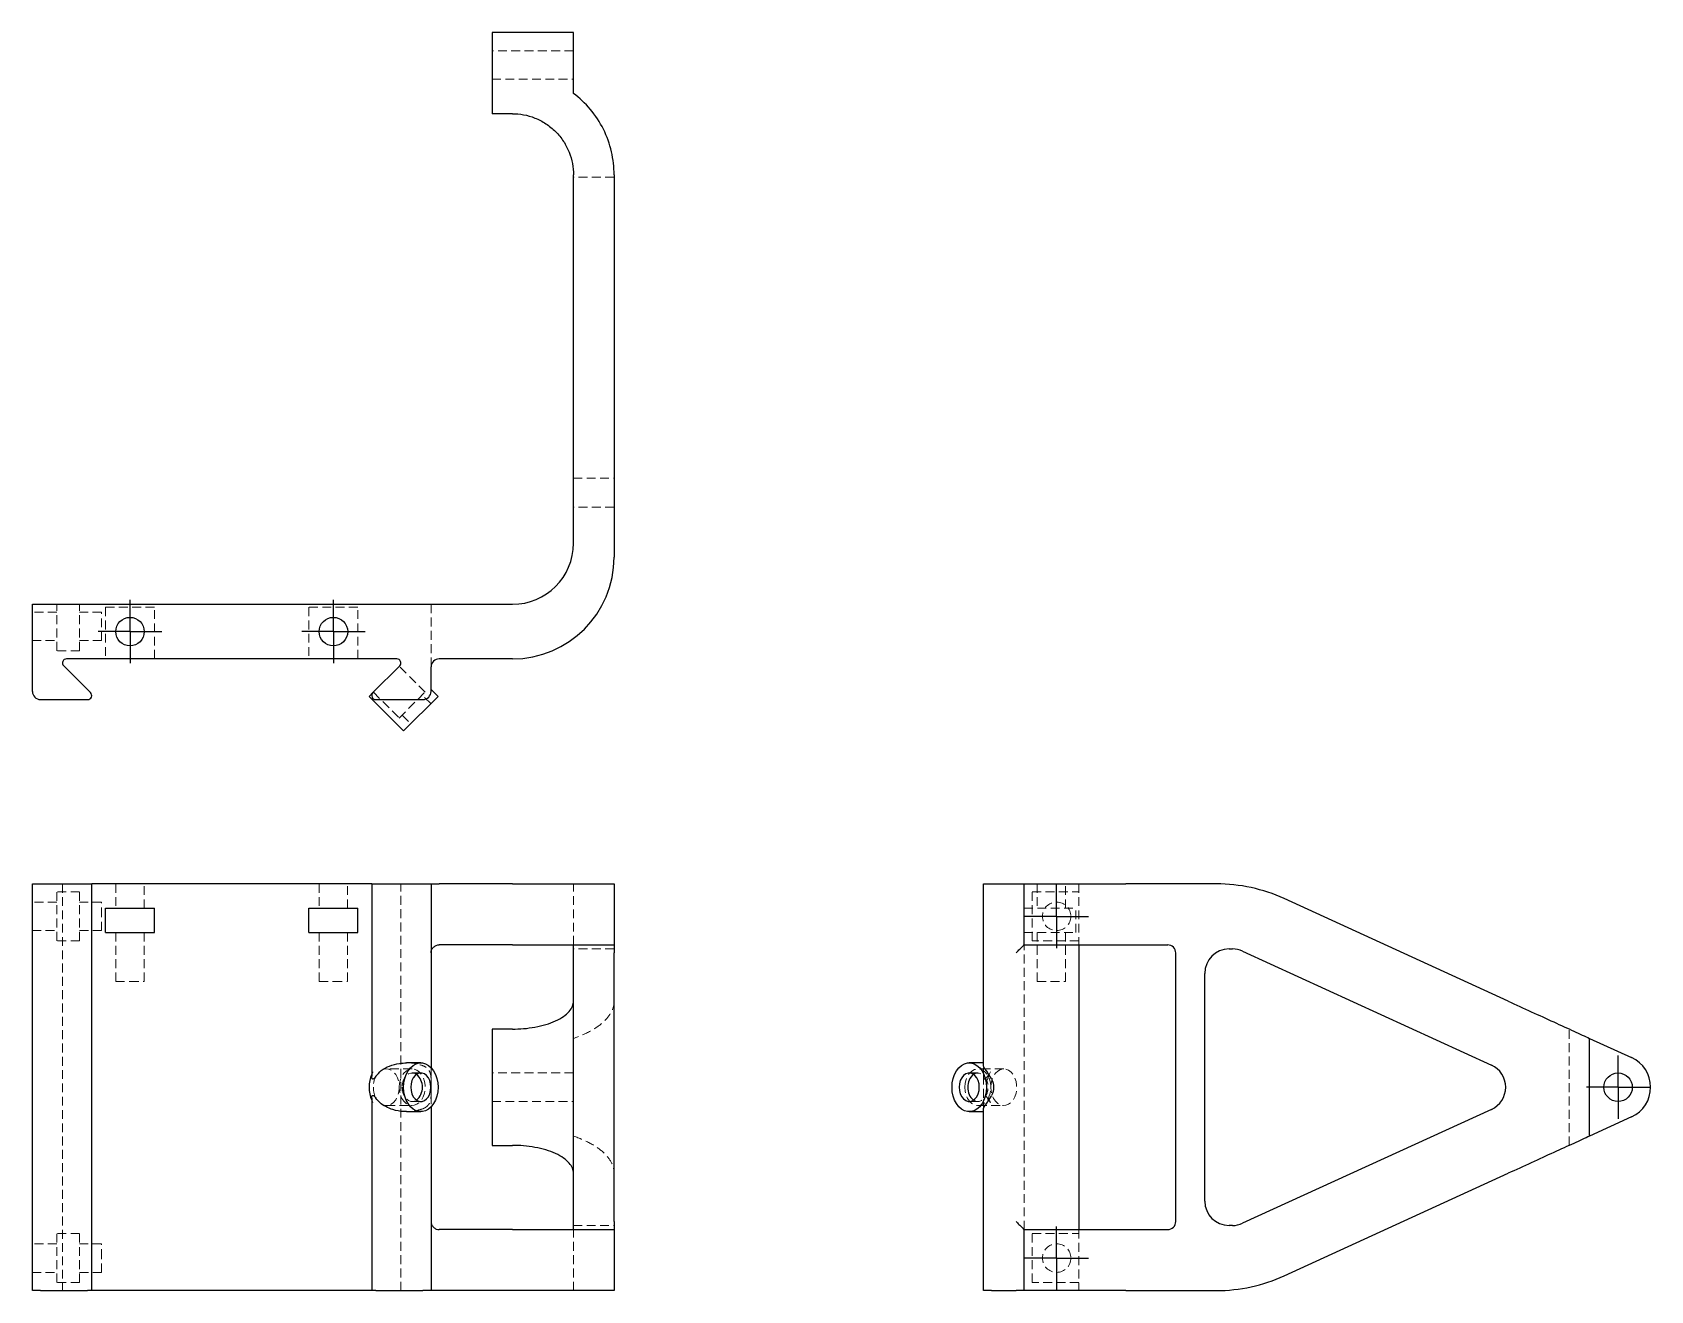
# Model space of a CAD drawing. Header units: millimetres. Extents: x 41 to 273, y 28 to 208.
import ezdxf

# ---------------------------------------------------------------- set-up
doc = ezdxf.new("R2010")
doc.units = ezdxf.units.MM
doc.linetypes.add('HIDDEN', pattern=[1.905, 1.27, -0.635])
doc.layers.add('10', color=7, linetype='Continuous')

# ---------------------------------------------------------------- blocks, each defined once
blk = doc.blocks.new('SW_CENTERMARKSYMBOL_0')
at = {"layer": '10', "color": 0}
for p, q in [((0, 2.5), (0, 4.54)), ((0, 0), (0, 2.5)), ((-2.5, 0), (-4.54, 0)), ((0, 0), (-2.5, 0)), ((0, 0), (0, -2.5)), ((0, 0), (2.5, 0)), ((2.5, 0), (4.54, 0)), ((0, -2.5), (0, -4.54))]:
    blk.add_line(p, q, dxfattribs=at)
blk = doc.blocks.new('SW_CENTERMARKSYMBOL_1')
at = {"layer": '10', "color": 0}
for p, q in [((0, 2.5), (0, 4.54)), ((0, 0), (0, 2.5)), ((-2.5, 0), (-4.54, 0)), ((0, 0), (-2.5, 0)), ((0, 0), (0, -2.5)), ((0, 0), (2.5, 0)), ((2.5, 0), (4.54, 0)), ((0, -2.5), (0, -4.54))]:
    blk.add_line(p, q, dxfattribs=at)
blk = doc.blocks.new('SW_CENTERMARKSYMBOL_2')
at = {"layer": '10', "color": 0}
for p, q in [((0, 2.5), (0, 4.54)), ((0, 0), (0, 2.5)), ((-2.5, 0), (-4.54, 0)), ((0, 0), (-2.5, 0)), ((0, 0), (0, -2.5)), ((0, 0), (2.5, 0)), ((2.5, 0), (4.54, 0)), ((0, -2.5), (0, -4.54))]:
    blk.add_line(p, q, dxfattribs=at)
blk = doc.blocks.new('SW_CENTERMARKSYMBOL_3')
at = {"layer": '10', "color": 0}
for p, q in [((0, 2.5), (0, 4.54)), ((0, 0), (0, 2.5)), ((-2.5, 0), (-4.54, 0)), ((0, 0), (-2.5, 0)), ((0, 0), (0, -2.5)), ((0, 0), (2.5, 0)), ((2.5, 0), (4.54, 0)), ((0, -2.5), (0, -4.54))]:
    blk.add_line(p, q, dxfattribs=at)
blk = doc.blocks.new('SW_CENTERMARKSYMBOL_4')
at = {"layer": '10', "color": 0}
for p, q in [((0, 2.5), (0, 4.54)), ((0, 0), (0, 2.5)), ((-2.5, 0), (-4.54, 0)), ((0, 0), (-2.5, 0)), ((0, 0), (0, -2.5)), ((0, 0), (2.5, 0)), ((2.5, 0), (4.54, 0)), ((0, -2.5), (0, -4.54))]:
    blk.add_line(p, q, dxfattribs=at)

msp = doc.modelspace()

# ---------------------------------------------------------------- linework, layer by layer
at = {"color": 7, "linetype": 'Continuous', "lineweight": 25}
for p, q in [((118.81, 208), (107.17, 208)), ((107.17, 208), (107.17, 205.28)), ((118.81, 205.28), (118.81, 208)), ((107.17, 205.28), (107.17, 196.35)), ((118.81, 199.27), (118.81, 205.28)), ((110.08, 196.35), (107.17, 196.35)), ((118.81, 155.55), (118.81, 187.62)), ((124.64, 187.62), (124.64, 155.55)), ((118.81, 145.85), (118.81, 155.55)), ((124.64, 155.55), (124.64, 145.85)), ((118.81, 134.86), (118.81, 145.85)), ((124.64, 145.85), (124.64, 132.88)), ((41.36, 126.13), (110.08, 126.13)), ((41.36, 113.66), (41.36, 126.13)), ((93.53, 118.32), (46.26, 118.32)), ((110.08, 118.32), (99.6, 118.32)), ((49.69, 113.49), (45.85, 117.33)), ((93.94, 117.33), (90.11, 113.49)), ((98.43, 113.66), (98.43, 117.16)), ((99.44, 112.94), (98.43, 113.95)), ((42.53, 112.5), (49.28, 112.5)), ((89.56, 112.94), (90.11, 113.49)), ((89.56, 112.94), (94.5, 108)), ((90.52, 112.5), (97.27, 112.5)), ((94.5, 108), (99.44, 112.94)), ((41.36, 27.88), (41.36, 86.12)), ((41.36, 86.12), (42.53, 86.12)), ((42.53, 86.12), (49.28, 86.12)), ((49.28, 86.12), (49.86, 86.12)), ((49.86, 27.88), (49.86, 86.12)), ((89.94, 86.12), (49.86, 86.12)), ((89.94, 86.12), (89.94, 58.57)), ((89.94, 86.12), (90.52, 86.12)), ((90.52, 86.12), (97.27, 86.12)), ((97.27, 86.12), (98.43, 86.12)), ((98.43, 86.12), (98.43, 59.81)), ((98.43, 86.12), (99.6, 86.12)), ((110.08, 86.12), (99.6, 86.12)), ((110.08, 86.12), (124.64, 86.12)), ((124.64, 86.12), (124.64, 77.38)), ((177.5, 60.08), (177.5, 86.12)), ((177.5, 86.12), (178.66, 86.12)), ((178.66, 86.12), (182.16, 86.12)), ((182.16, 86.12), (183.32, 86.12)), ((183.32, 77.38), (183.32, 86.12)), ((183.32, 86.12), (197.88, 86.12)), ((210.85, 86.12), (197.88, 86.12)), ((252.62, 69.32), (220.55, 84)), ((51.85, 82.62), (58.83, 82.62)), ((51.85, 79.13), (51.85, 82.62)), ((58.83, 79.13), (58.83, 82.62)), ((80.96, 82.62), (87.95, 82.62)), ((80.96, 79.13), (80.96, 82.62)), ((87.95, 79.13), (87.95, 82.62)), ((51.85, 79.13), (58.83, 79.13)), ((80.96, 79.13), (87.95, 79.13)), ((110.08, 77.38), (99.6, 77.38)), ((110.08, 77.38), (124.64, 77.38)), ((118.81, 76.22), (118.81, 77.38)), ((124.64, 77.38), (124.64, 76.22)), ((183.32, 77.38), (197.88, 77.38)), ((191.13, 77.38), (191.13, 76.22)), ((197.88, 77.38), (203.87, 77.38)), ((212.67, 76.8), (213.14, 76.8)), ((214.59, 76.48), (250.21, 60.18)), ((118.81, 37.78), (118.81, 76.22)), ((124.64, 37.78), (124.64, 76.22)), ((191.13, 76.22), (191.13, 37.78)), ((205.03, 37.78), (205.03, 76.22)), ((209.18, 40.7), (209.18, 73.3)), ((107.17, 65.32), (107.17, 48.68)), ((110.08, 65.32), (107.17, 65.32)), ((264.27, 50.01), (264.27, 63.99)), ((264.27, 63.99), (270.28, 61.24)), ((96.97, 60.49), (94.94, 60.49)), ((177.5, 60.49), (175.47, 60.49)), ((89.94, 55.42), (89.94, 27.88)), ((94.94, 53.51), (96.97, 53.51)), ((98.43, 54.19), (98.43, 27.88)), ((175.47, 53.51), (177.5, 53.51)), ((177.5, 27.88), (177.5, 53.92)), ((250.21, 53.82), (214.59, 37.52)), ((270.28, 52.76), (264.27, 50.01)), ((107.17, 48.68), (110.08, 48.68)), ((220.55, 30), (252.62, 44.68)), ((118.81, 36.62), (118.81, 37.78)), ((124.64, 37.78), (124.64, 36.62)), ((191.13, 37.78), (191.13, 36.62)), ((213.14, 37.2), (212.67, 37.2)), ((110.08, 36.62), (99.6, 36.62)), ((110.08, 36.62), (124.64, 36.62)), ((124.64, 36.62), (124.64, 27.88)), ((183.32, 27.88), (183.32, 36.62)), ((183.32, 36.62), (197.88, 36.62)), ((197.88, 36.62), (203.87, 36.62)), ((42.53, 27.88), (41.36, 27.88)), ((42.53, 27.88), (49.28, 27.88)), ((49.86, 27.88), (49.28, 27.88)), ((89.94, 27.88), (49.86, 27.88)), ((90.52, 27.88), (89.94, 27.88)), ((90.52, 27.88), (97.27, 27.88)), ((98.43, 27.88), (97.27, 27.88)), ((99.6, 27.88), (98.43, 27.88)), ((110.08, 27.88), (99.6, 27.88)), ((124.64, 27.88), (110.08, 27.88)), ((178.66, 27.88), (177.5, 27.88)), ((178.66, 27.88), (182.16, 27.88)), ((183.32, 27.88), (182.16, 27.88)), ((197.88, 27.88), (183.32, 27.88)), ((197.88, 27.88), (210.85, 27.88))]:
    msp.add_line(p, q, dxfattribs=at)
at = {"color": 7, "linetype": 'HIDDEN', "lineweight": 18}
for p, q in [((118.81, 205.38), (107.17, 205.38)), ((107.17, 201.3), (118.81, 201.3)), ((124.64, 187.25), (118.81, 187.25)), ((118.81, 144.18), (124.64, 144.18)), ((124.64, 140.03), (118.81, 140.03)), ((44.86, 119.49), (44.86, 126.13)), ((48.12, 119.49), (48.12, 126.13)), ((51.85, 125.72), (51.85, 118.32)), ((58.83, 125.72), (51.85, 125.72)), ((58.83, 118.32), (58.83, 125.72)), ((87.95, 125.72), (80.96, 125.72)), ((80.96, 125.72), (80.96, 118.32)), ((87.95, 118.32), (87.95, 125.72)), ((98.43, 126.13), (98.43, 117.16)), ((44.86, 125.02), (41.36, 125.02)), ((51.26, 125.02), (48.12, 125.02)), ((51.26, 120.94), (51.26, 125.02)), ((41.36, 120.94), (44.86, 120.94)), ((48.12, 120.94), (51.26, 120.94)), ((48.12, 119.49), (44.86, 119.49)), ((97.58, 113.56), (93.88, 117.26)), ((90.17, 113.56), (93.88, 109.85)), ((93.88, 109.85), (97.58, 113.56)), ((98.41, 111.91), (97.17, 113.15)), ((94.29, 110.26), (95.53, 109.03)), ((45.68, 86.12), (45.68, 27.88)), ((53.3, 86.12), (53.3, 82.62)), ((57.38, 82.62), (57.38, 86.12)), ((82.42, 86.12), (82.42, 82.62)), ((86.49, 82.62), (86.49, 86.12)), ((94.11, 27.88), (94.11, 86.12)), ((118.81, 77.38), (118.81, 86.12)), ((185.19, 86.12), (185.19, 82.62)), ((189.26, 82.62), (189.26, 86.12)), ((191.13, 86.12), (191.13, 77.38)), ((44.86, 83.5), (41.36, 83.5)), ((48.12, 84.95), (44.86, 84.95)), ((44.86, 77.96), (44.86, 84.95)), ((48.12, 77.96), (48.12, 84.95)), ((51.26, 83.5), (48.12, 83.5)), ((51.26, 81.46), (51.26, 83.5)), ((184.49, 84.95), (191.13, 84.95)), ((184.49, 77.96), (184.49, 84.95)), ((51.26, 79.42), (51.26, 81.46)), ((183.32, 82.62), (190.72, 82.62)), ((190.72, 79.13), (190.72, 82.62)), ((41.36, 79.42), (44.86, 79.42)), ((48.12, 79.42), (51.26, 79.42)), ((53.3, 79.13), (53.3, 72.14)), ((57.38, 72.14), (57.38, 79.13)), ((82.42, 79.13), (82.42, 72.14)), ((86.49, 72.14), (86.49, 79.13)), ((183.32, 79.13), (190.72, 79.13)), ((185.19, 79.13), (185.19, 72.14)), ((189.26, 72.14), (189.26, 79.13)), ((48.12, 77.96), (44.86, 77.96)), ((124.64, 76.8), (118.81, 76.8)), ((183.32, 36.62), (183.32, 77.38)), ((191.13, 77.96), (184.49, 77.96)), ((53.3, 72.14), (55.34, 72.14)), ((55.34, 72.14), (57.38, 72.14)), ((82.42, 72.14), (84.46, 72.14)), ((84.46, 72.14), (86.49, 72.14)), ((185.19, 72.14), (189.26, 72.14)), ((261.35, 48.68), (261.35, 65.32)), ((89.94, 58.87), (90.11, 59.2)), ((95.73, 59.62), (92.03, 59.62)), ((96.97, 59.04), (95.73, 59.04)), ((98.43, 59.81), (98.43, 58.16)), ((118.81, 59.04), (107.17, 59.04)), ((176.71, 59.04), (175.47, 59.04)), ((180.41, 59.62), (176.71, 59.62)), ((177.5, 55.49), (177.5, 58.51)), ((98.43, 55.84), (98.43, 54.19)), ((90.11, 54.8), (89.94, 55.13)), ((92.03, 54.38), (95.73, 54.38)), ((95.73, 54.96), (96.97, 54.96)), ((107.17, 54.96), (118.81, 54.96)), ((175.47, 54.96), (176.71, 54.96)), ((176.71, 54.38), (180.41, 54.38)), ((177.5, 53.51), (177.5, 53.51)), ((118.81, 37.2), (124.64, 37.2)), ((48.12, 36.04), (44.86, 36.04)), ((44.86, 29.05), (44.86, 36.04)), ((48.12, 29.05), (48.12, 36.04)), ((118.81, 27.88), (118.81, 36.62)), ((184.49, 36.04), (191.13, 36.04)), ((184.49, 29.05), (184.49, 36.04)), ((191.13, 36.62), (191.13, 27.88)), ((44.86, 34.58), (41.36, 34.58)), ((51.26, 34.58), (48.12, 34.58)), ((51.26, 32.54), (51.26, 34.58)), ((51.26, 30.5), (51.26, 32.54)), ((41.36, 30.5), (44.86, 30.5)), ((48.12, 30.5), (51.26, 30.5)), ((48.12, 29.05), (44.86, 29.05)), ((191.13, 29.05), (184.49, 29.05))]:
    msp.add_line(p, q, dxfattribs=at)
at = {"color": 7, "linetype": 'Continuous', "lineweight": 25, "flags": 128}
for points in [[(94.5, 57), (94.54, 57.64), (94.66, 58.26), (94.87, 58.84), (95.14, 59.35), (95.48, 59.79), (95.87, 60.13), (96.29, 60.36), (96.74, 60.48), (97.19, 60.48), (97.64, 60.36), (98.07, 60.13), (98.46, 59.79), (98.79, 59.35), (99.07, 58.84), (99.27, 58.26), (99.4, 57.64), (99.44, 57), (99.4, 56.36), (99.27, 55.74), (99.07, 55.16), (98.79, 54.65), (98.46, 54.21), (98.07, 53.87), (97.64, 53.64), (97.19, 53.52), (96.74, 53.52), (96.29, 53.64), (95.87, 53.87), (95.48, 54.21), (95.14, 54.65), (94.87, 55.16), (94.66, 55.74), (94.54, 56.36), (94.5, 57)], [(173, 57), (173.04, 57.64), (173.17, 58.26), (173.37, 58.84), (173.64, 59.35), (173.98, 59.79), (174.37, 60.13), (174.79, 60.36), (175.24, 60.48), (175.7, 60.48), (176.15, 60.36), (176.57, 60.13), (176.96, 59.79), (177.3, 59.35), (177.57, 58.84), (177.77, 58.26), (177.9, 57.64), (177.94, 57), (177.9, 56.36), (177.77, 55.74), (177.57, 55.16), (177.3, 54.65), (176.96, 54.21), (176.57, 53.87), (176.15, 53.64), (175.7, 53.52), (175.24, 53.52), (174.79, 53.64), (174.37, 53.87), (173.98, 54.21), (173.64, 54.65), (173.37, 55.16), (173.17, 55.74), (173.04, 56.36), (173, 57)], [(98.41, 57), (98.37, 57.49), (98.24, 57.95), (98.05, 58.35), (97.79, 58.68), (97.48, 58.91), (97.14, 59.02), (96.79, 59.02), (96.46, 58.91), (96.15, 58.68), (95.89, 58.35), (95.69, 57.95), (95.57, 57.49), (95.53, 57), (95.57, 56.51), (95.69, 56.05), (95.89, 55.65), (96.15, 55.32), (96.46, 55.09), (96.79, 54.98), (97.14, 54.98), (97.48, 55.09), (97.79, 55.32), (98.05, 55.65), (98.24, 56.05), (98.37, 56.51), (98.41, 57)], [(176.91, 57), (176.87, 57.49), (176.75, 57.95), (176.55, 58.35), (176.29, 58.68), (175.98, 58.91), (175.64, 59.02), (175.3, 59.02), (174.96, 58.91), (174.65, 58.68), (174.39, 58.35), (174.19, 57.95), (174.07, 57.49), (174.03, 57), (174.07, 56.51), (174.19, 56.05), (174.39, 55.65), (174.65, 55.32), (174.96, 55.09), (175.3, 54.98), (175.64, 54.98), (175.98, 55.09), (176.29, 55.32), (176.55, 55.65), (176.75, 56.05), (176.87, 56.51), (176.91, 57)]]:
    msp.add_lwpolyline(points, dxfattribs=at)
at = {"color": 7, "linetype": 'HIDDEN', "lineweight": 18, "flags": 128}
for points in [[(91.49, 59.51), (91.53, 59.52), (91.93, 59.62), (92.33, 59.59), (92.71, 59.43), (93.07, 59.17), (93.37, 58.8), (93.61, 58.35), (93.78, 57.84), (93.87, 57.28), (93.87, 56.72), (93.78, 56.16), (93.61, 55.65), (93.37, 55.2), (93.07, 54.83), (92.71, 54.57), (92.33, 54.41), (91.93, 54.38), (91.53, 54.48), (91.42, 54.53)], [(93.88, 57), (93.92, 57.56), (94.05, 58.1), (94.26, 58.59), (94.53, 59), (94.86, 59.32), (95.24, 59.52), (95.63, 59.62), (96.03, 59.59), (96.42, 59.43), (96.77, 59.17), (97.08, 58.8), (97.32, 58.35), (97.49, 57.84), (97.57, 57.28), (97.57, 56.72), (97.49, 56.16), (97.32, 55.65), (97.08, 55.2), (96.77, 54.83), (96.42, 54.57), (96.03, 54.41), (95.63, 54.38), (95.24, 54.48), (94.86, 54.68), (94.53, 55), (94.26, 55.41), (94.05, 55.9), (93.92, 56.44), (93.88, 57)], [(96.35, 58.84), (96.24, 58.91), (95.91, 59.02), (95.56, 59.02), (95.22, 58.91), (94.91, 58.68), (94.65, 58.35), (94.46, 57.95), (94.33, 57.49), (94.29, 57)], [(174.85, 57), (174.9, 57.56), (175.02, 58.1), (175.23, 58.59), (175.51, 59), (175.84, 59.32), (176.21, 59.52), (176.61, 59.62), (177.01, 59.59), (177.39, 59.43), (177.75, 59.17), (178.05, 58.8), (178.29, 58.35), (178.46, 57.84), (178.55, 57.28), (178.55, 56.72), (178.46, 56.16), (178.29, 55.65), (178.05, 55.2), (177.75, 54.83), (177.39, 54.57), (177.01, 54.41), (176.61, 54.38), (176.21, 54.48), (175.84, 54.68), (175.51, 55), (175.23, 55.41), (175.02, 55.9), (174.9, 56.44), (174.85, 57)], [(176.09, 55.16), (176.19, 55.09), (176.53, 54.98), (176.88, 54.98), (177.22, 55.09), (177.52, 55.32), (177.78, 55.65), (177.98, 56.05), (178.11, 56.51), (178.15, 57), (178.11, 57.49), (177.98, 57.95), (177.78, 58.35), (177.52, 58.68), (177.22, 58.91), (176.88, 59.02), (176.53, 59.02), (176.19, 58.91), (176.09, 58.84)], [(178.56, 57), (178.6, 57.56), (178.73, 58.1), (178.94, 58.59), (179.21, 59), (179.54, 59.32), (179.92, 59.52), (180.31, 59.62), (180.71, 59.59), (181.1, 59.43), (181.45, 59.17), (181.76, 58.8), (182, 58.35), (182.17, 57.84), (182.25, 57.28), (182.25, 56.72), (182.17, 56.16), (182, 55.65), (181.76, 55.2), (181.45, 54.83), (181.1, 54.57), (180.71, 54.41), (180.31, 54.38), (179.92, 54.48), (179.54, 54.68), (179.21, 55), (178.94, 55.41), (178.73, 55.9), (178.6, 56.44), (178.56, 57)], [(94.29, 57), (94.33, 56.51), (94.46, 56.05), (94.65, 55.65), (94.91, 55.32), (95.22, 55.09), (95.56, 54.98), (95.91, 54.98), (96.24, 55.09), (96.35, 55.16)]]:
    msp.add_lwpolyline(points, dxfattribs=at)
at = {"color": 7, "linetype": 'Continuous', "lineweight": 25}
for centre in [(55.34, 122.22), (84.46, 122.22), (268.34, 57)]:
    msp.add_circle(centre, 2.04, dxfattribs=at)
at = {"color": 7, "linetype": 'HIDDEN', "lineweight": 18}
for centre in [(187.98, 81.46), (187.98, 32.54)]:
    msp.add_circle(centre, 2.04, dxfattribs=at)
at = {"color": 7, "linetype": 'Continuous', "lineweight": 25}
for centre, radius, start, end in [((110.08, 134.86), 8.73, 270, 0), ((110.08, 132.88), 14.56, 270, 0), ((46.26, 117.74), 0.582, 90, 225), ((93.53, 117.74), 0.582, 315, 90), ((99.6, 117.16), 1.16, 90, 180), ((42.53, 113.66), 1.16, 180, 270), ((97.27, 113.66), 1.16, 270, 0), ((49.28, 113.08), 0.582, 270, 45), ((90.52, 113.08), 0.582, 135, 270), ((210.85, 62.82), 23.29, 65.4019, 90), ((203.87, 76.22), 1.16, 0, 90), ((212.67, 73.3), 3.49, 90, 180), ((213.14, 73.3), 3.49, 65.4019, 90), ((268.34, 57), 4.66, 294.5981, 65.4019), ((94.26, 57), 4.71, 156.6219, 203.3781), ((94.82, 57), 2.39, 309.6526, 50.3474), ((177.47, 57.12), 2.21, 128.7419, 183.0684), ((248.76, 57), 3.49, 294.5981, 65.4019), ((177.43, 56.86), 2.17, 176.3358, 231.8539), ((212.67, 40.7), 3.49, 180, 270), ((203.87, 37.78), 1.16, 270, 0), ((213.14, 40.7), 3.49, 270, 294.5981), ((210.85, 51.18), 23.29, 270, 294.5981)]:
    msp.add_arc(centre, radius, start, end, dxfattribs=at)
at = {"color": 7, "linetype": 'HIDDEN', "lineweight": 18}
for centre, radius, start, end in [((93.44, 57.06), 3.27, 149.5019, 180.9791), ((182.56, 57), 4.62, 151.5383, 208.4617), ((93.47, 56.95), 3.3, 179.1167, 208.5101)]:
    msp.add_arc(centre, radius, start, end, dxfattribs=at)
at = {"color": 7, "linetype": 'Continuous', "lineweight": 25}
for points, knots in [([(124.64, 187.62), (124.64, 188.7), (124.51, 189.82), (124, 192.02), (123.61, 193.1), (122.59, 195.15), (121.95, 196.12), (120.5, 197.85), (119.68, 198.61), (118.81, 199.27)], [0, 0, 0, 0, 0.25, 0.25, 0.5, 0.5, 0.75, 0.75, 1, 1, 1, 1]), ([(110.08, 196.35), (110.59, 196.35), (111.13, 196.31), (112.21, 196.11), (112.76, 195.95), (113.83, 195.53), (114.36, 195.26), (115.36, 194.6), (115.83, 194.22), (116.68, 193.37), (117.06, 192.9), (117.72, 191.9), (117.99, 191.37), (118.41, 190.3), (118.57, 189.75), (118.77, 188.67), (118.81, 188.13), (118.81, 187.62)], [0, 0, 0, 0, 0.125, 0.125, 0.25, 0.25, 0.375, 0.375, 0.5, 0.5, 0.625, 0.625, 0.75, 0.75, 0.875, 0.875, 1, 1, 1, 1]), ([(98.43, 76.22), (98.43, 76.35), (98.46, 76.5), (98.57, 76.79), (98.66, 76.93), (98.89, 77.15), (99.02, 77.24), (99.31, 77.36), (99.46, 77.38), (99.6, 77.38)], [0, 0, 0, 0, 0.25, 0.25, 0.5, 0.5, 0.75, 0.75, 1, 1, 1, 1]), ([(182.16, 76.22), (182.3, 76.35), (182.44, 76.5), (182.73, 76.79), (182.87, 76.93), (183.1, 77.15), (183.18, 77.24), (183.3, 77.36), (183.32, 77.38), (183.32, 77.38)], [0, 0, 0, 0, 0.25, 0.25, 0.5, 0.5, 0.75, 0.75, 1, 1, 1, 1]), ([(110.08, 65.32), (110.59, 65.32), (111.13, 65.34), (112.21, 65.44), (112.76, 65.51), (113.83, 65.7), (114.36, 65.82), (115.36, 66.12), (115.83, 66.3), (116.68, 66.69), (117.06, 66.9), (117.72, 67.36), (117.99, 67.6), (118.41, 68.1), (118.57, 68.35), (118.77, 68.84), (118.81, 69.09), (118.81, 69.32)], [0, 0, 0, 0, 0.125, 0.125, 0.25, 0.25, 0.375, 0.375, 0.5, 0.5, 0.625, 0.625, 0.75, 0.75, 0.875, 0.875, 1, 1, 1, 1]), ([(252.62, 69.32), (253.7, 68.82), (254.82, 68.31), (257.02, 67.31), (258.1, 66.81), (260.15, 65.87), (261.12, 65.43), (262.85, 64.64), (263.61, 64.29), (264.27, 63.99)], [0, 0, 0, 0, 0.25, 0.25, 0.5, 0.5, 0.75, 0.75, 1, 1, 1, 1]), ([(90.52, 58.57), (90.77, 58.85), (91.32, 59.48), (92.51, 60.1), (93.76, 60.45), (94.6, 60.47), (94.94, 60.48)], [0, 0, 0, 0, 0.226341, 0.495873, 0.796069, 1, 1, 1, 1]), ([(90.52, 58.57), (90.46, 58.48), (90.36, 58.34), (90.23, 58.21), (90.15, 58.17), (90.1, 58.16), (90.04, 58.18), (89.99, 58.25), (89.94, 58.39), (89.95, 58.51), (89.95, 58.57)], [0, 0, 0, 0, 0.2607179, 0.3914345, 0.4517235, 0.5125521, 0.5661063, 0.6490354, 0.8133865, 1, 1, 1, 1]), ([(178.66, 58.16), (178.56, 58.37), (178.45, 58.56), (178.27, 58.84), (178.21, 58.93), (178.09, 59.11), (178.03, 59.2), (177.91, 59.37), (177.85, 59.45), (177.74, 59.61), (177.69, 59.68), (177.6, 59.82), (177.57, 59.88), (177.51, 59.99), (177.5, 60.04), (177.5, 60.08)], [0, 0, 0, 0, 0.25, 0.25, 0.375, 0.375, 0.5, 0.5, 0.625, 0.625, 0.75, 0.75, 0.875, 0.875, 1, 1, 1, 1]), ([(89.96, 55.42), (89.95, 55.5), (89.94, 55.62), (89.99, 55.75), (90.04, 55.82), (90.09, 55.84), (90.15, 55.83), (90.22, 55.79), (90.36, 55.66), (90.45, 55.53), (90.52, 55.43)], [0, 0, 0, 0, 0.2173252, 0.3547316, 0.4267342, 0.484935, 0.5434749, 0.6101583, 0.724136, 1, 1, 1, 1]), ([(177.5, 53.92), (177.5, 53.96), (177.51, 54.01), (177.57, 54.12), (177.6, 54.18), (177.69, 54.32), (177.74, 54.39), (177.85, 54.54), (177.91, 54.63), (178.09, 54.88), (178.21, 55.06), (178.45, 55.44), (178.56, 55.63), (178.66, 55.84)], [0, 0, 0, 0, 0.125, 0.125, 0.25, 0.25, 0.375, 0.375, 0.5, 0.5, 0.75, 0.75, 1, 1, 1, 1]), ([(94.93, 53.54), (94.78, 53.53), (94.12, 53.49), (93.09, 53.72), (91.96, 54.17), (91.11, 54.73), (90.71, 55.21), (90.52, 55.43)], [0, 0, 0, 0, 0.093241, 0.398554, 0.623994, 0.825652, 1, 1, 1, 1]), ([(118.81, 44.68), (118.81, 44.91), (118.77, 45.16), (118.57, 45.65), (118.41, 45.9), (117.99, 46.4), (117.72, 46.64), (117.06, 47.1), (116.68, 47.31), (115.83, 47.7), (115.36, 47.88), (114.36, 48.18), (113.83, 48.3), (112.76, 48.49), (112.21, 48.56), (111.13, 48.66), (110.59, 48.68), (110.08, 48.68)], [0, 0, 0, 0, 0.125, 0.125, 0.25, 0.25, 0.375, 0.375, 0.5, 0.5, 0.625, 0.625, 0.75, 0.75, 0.875, 0.875, 1, 1, 1, 1]), ([(264.27, 50.01), (263.61, 49.71), (262.85, 49.36), (261.12, 48.57), (260.15, 48.13), (258.1, 47.19), (257.02, 46.69), (254.82, 45.69), (253.7, 45.18), (252.62, 44.68)], [0, 0, 0, 0, 0.25, 0.25, 0.5, 0.5, 0.75, 0.75, 1, 1, 1, 1]), ([(98.43, 37.78), (98.43, 37.65), (98.46, 37.5), (98.57, 37.21), (98.66, 37.07), (98.89, 36.85), (99.02, 36.76), (99.31, 36.64), (99.46, 36.62), (99.6, 36.62)], [0, 0, 0, 0, 0.25, 0.25, 0.5, 0.5, 0.75, 0.75, 1, 1, 1, 1]), ([(182.16, 37.78), (182.3, 37.65), (182.44, 37.5), (182.73, 37.21), (182.87, 37.07), (183.1, 36.85), (183.18, 36.76), (183.3, 36.64), (183.32, 36.62), (183.32, 36.62)], [0, 0, 0, 0, 0.25, 0.25, 0.5, 0.5, 0.75, 0.75, 1, 1, 1, 1])]:
    msp.add_open_spline(points, degree=3, knots=knots, dxfattribs=at)
at = {"color": 7, "linetype": 'HIDDEN', "lineweight": 18}
for points, knots in [([(124.64, 69.32), (124.64, 68.82), (124.51, 68.31), (124, 67.31), (123.61, 66.81), (122.59, 65.87), (121.95, 65.43), (120.5, 64.64), (119.68, 64.29), (118.81, 63.99)], [0, 0, 0, 0, 0.25, 0.25, 0.5, 0.5, 0.75, 0.75, 1, 1, 1, 1]), ([(94.94, 60.48), (95, 60.48), (95.44, 60.52), (96.24, 60.4), (96.94, 60.18), (97.27, 60.08)], [0, 0, 0, 0, 0.077834, 0.561229, 1, 1, 1, 1]), ([(89.95, 58.57), (89.95, 58.64), (89.94, 58.85), (90.04, 59.06), (90.11, 59.2)], [0, 0, 0, 0, 0.316865, 1, 1, 1, 1]), ([(98.43, 58.16), (98.43, 58.37), (98.42, 58.56), (98.37, 58.84), (98.34, 58.93), (98.28, 59.11), (98.25, 59.2), (98.16, 59.37), (98.11, 59.45), (97.98, 59.61), (97.91, 59.68), (97.76, 59.82), (97.67, 59.88), (97.48, 59.99), (97.37, 60.04), (97.27, 60.08)], [0, 0, 0, 0, 0.25, 0.25, 0.375, 0.375, 0.5, 0.5, 0.625, 0.625, 0.75, 0.75, 0.875, 0.875, 1, 1, 1, 1]), ([(177.5, 58.57), (177.5, 58.85), (177.5, 59.48), (177.5, 59.83), (177.5, 60.02)], [0, 0, 0, 0, 0.459245, 1, 1, 1, 1]), ([(177.5, 58.57), (177.5, 58.5), (177.51, 58.43), (177.53, 58.3), (177.56, 58.23), (177.62, 58.17), (177.65, 58.16), (177.71, 58.17), (177.74, 58.18), (177.84, 58.25), (177.89, 58.31), (178.05, 58.51), (178.15, 58.65), (178.33, 58.93), (178.42, 59.07), (178.49, 59.2)], [0, 0, 0, 0, 0.125, 0.125, 0.25, 0.25, 0.3125, 0.3125, 0.375, 0.375, 0.5, 0.5, 0.75, 0.75, 1, 1, 1, 1]), ([(97.27, 53.92), (97.37, 53.96), (97.47, 54.01), (97.67, 54.12), (97.75, 54.18), (97.91, 54.32), (97.98, 54.39), (98.1, 54.54), (98.16, 54.63), (98.29, 54.88), (98.35, 55.06), (98.42, 55.44), (98.43, 55.63), (98.43, 55.84)], [0, 0, 0, 0, 0.125, 0.125, 0.25, 0.25, 0.375, 0.375, 0.5, 0.5, 0.75, 0.75, 1, 1, 1, 1]), ([(178.49, 54.8), (178.42, 54.93), (178.33, 55.07), (178.14, 55.35), (178.05, 55.49), (177.89, 55.68), (177.84, 55.75), (177.74, 55.82), (177.71, 55.83), (177.65, 55.84), (177.62, 55.83), (177.56, 55.77), (177.53, 55.7), (177.51, 55.57), (177.5, 55.5), (177.5, 55.43)], [0, 0, 0, 0, 0.25, 0.25, 0.5, 0.5, 0.625, 0.625, 0.6875, 0.6875, 0.75, 0.75, 0.875, 0.875, 1, 1, 1, 1]), ([(90.11, 54.8), (90.04, 54.93), (89.94, 55.14), (89.95, 55.35), (89.96, 55.42)], [0, 0, 0, 0, 0.657734, 1, 1, 1, 1]), ([(97.27, 53.92), (96.84, 53.78), (96.08, 53.54), (95.28, 53.54), (94.93, 53.54)], [0, 0, 0, 0, 0.566234, 1, 1, 1, 1]), ([(177.5, 53.98), (177.5, 54.05), (177.5, 54.25), (177.5, 54.73), (177.5, 55.21), (177.5, 55.43)], [0, 0, 0, 0, 0.256937, 0.655453, 1, 1, 1, 1]), ([(118.81, 50.01), (119.68, 49.71), (120.5, 49.36), (121.95, 48.57), (122.59, 48.13), (123.61, 47.19), (124, 46.69), (124.51, 45.69), (124.64, 45.18), (124.64, 44.68)], [0, 0, 0, 0, 0.25, 0.25, 0.5, 0.5, 0.75, 0.75, 1, 1, 1, 1])]:
    msp.add_open_spline(points, degree=3, knots=knots, dxfattribs=at)
for points in [[(98.43, 58.16), (98.43, 57.79), (98.43, 57.39), (98.43, 57)], [(98.43, 57), (98.43, 56.61), (98.43, 56.21), (98.43, 55.84)]]:
    msp.add_open_spline(points, degree=3, dxfattribs=at)
at = {"color": 7, "linetype": 'Continuous', "lineweight": 25}
for points in [[(178.66, 58.16), (178.85, 57.79), (178.95, 57.39), (178.95, 57)], [(178.95, 57), (178.95, 56.61), (178.85, 56.21), (178.66, 55.84)]]:
    msp.add_open_spline(points, degree=3, dxfattribs=at)

# ---------------------------------------------------------------- block references
at = {"layer": '10'}
for name, p in [('SW_CENTERMARKSYMBOL_0', (55.34, 122.22)), ('SW_CENTERMARKSYMBOL_1', (84.46, 122.22)), ('SW_CENTERMARKSYMBOL_4', (187.98, 81.46)), ('SW_CENTERMARKSYMBOL_2', (268.34, 57)), ('SW_CENTERMARKSYMBOL_3', (187.98, 32.54))]:
    msp.add_blockref(name, p, dxfattribs=at)

doc.saveas('drawing.dxf')
